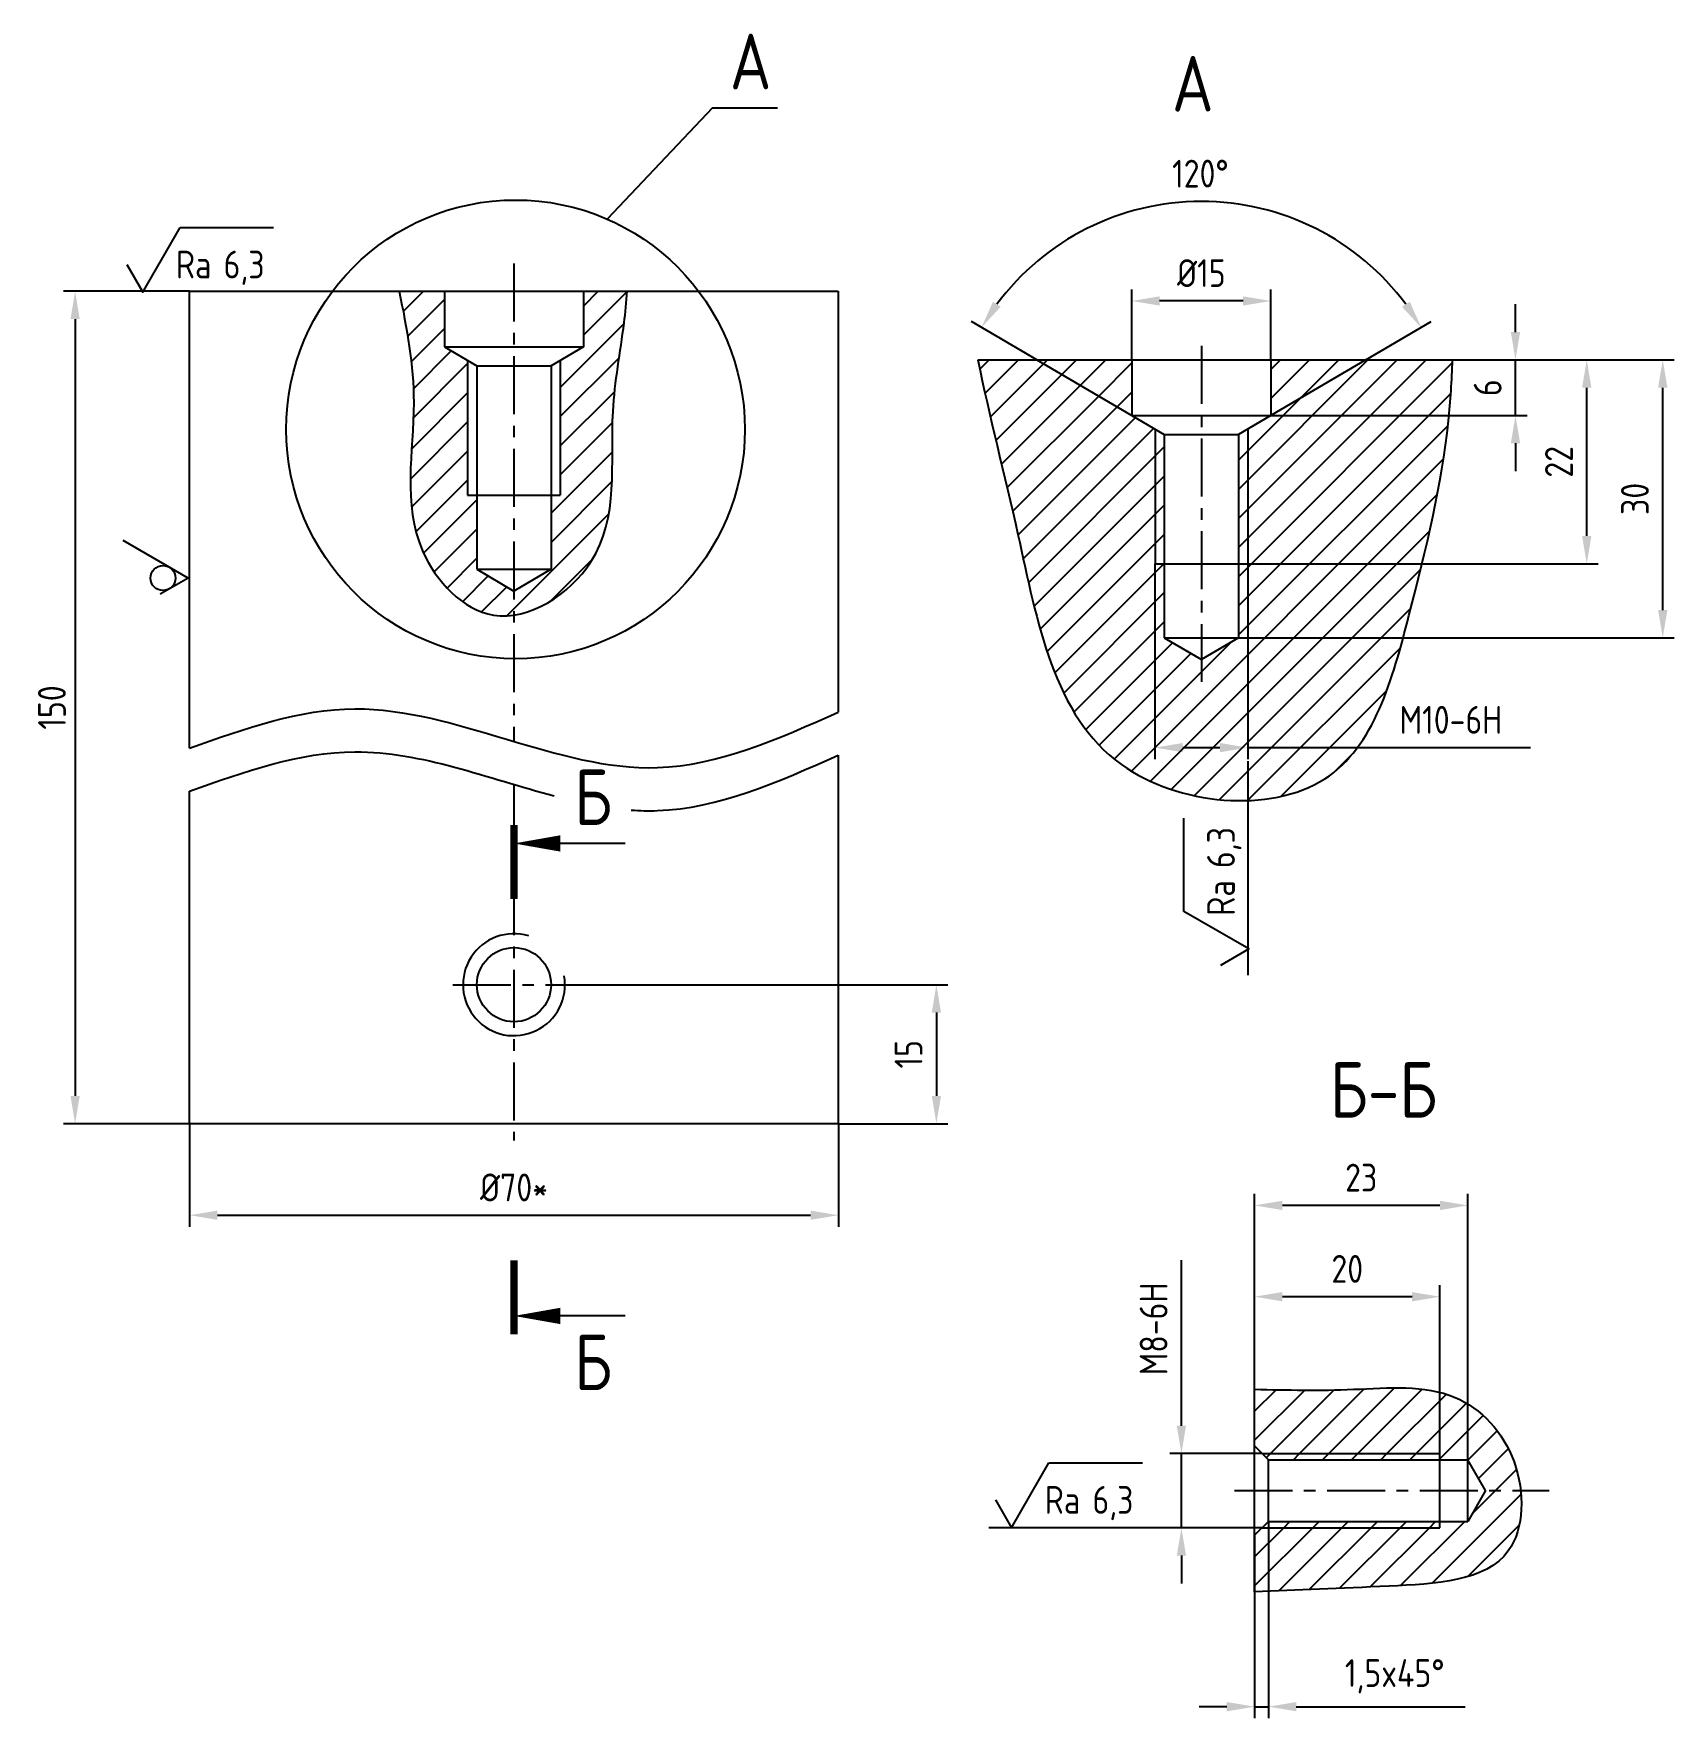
# Model space of a CAD drawing. Header units: millimetres. Extents: x 1253 to 1430, y 613 to 795.
import ezdxf
from ezdxf.enums import TextEntityAlignment as Align

# ---------------------------------------------------------------- set-up
doc = ezdxf.new("R2010")
doc.units = ezdxf.units.MM
doc.header["$LTSCALE"] = 5
doc.linetypes.add('CENTER', pattern=[2, 1.25, -0.25, 0.25, -0.25])
for name, color, linetype in [('Bord', 1, 'Continuous'), ('Cent', 5, 'CENTER'), ('Con', 6, 'Continuous'), ('DIM', 7, 'Continuous'), ('Hatch', 2, 'Continuous'), ('Text', 3, 'Continuous'), ('Textb', 6, 'Continuous')]:
    doc.layers.add(name, color=color, linetype=linetype)
doc.styles.add('Style1', font='romans.shx', dxfattribs={"width": 0.8})
doc.dimstyles.new('Dia', dxfattribs={"dimtxt": 3, "dimasz": 3, "dimexe": 1.25, "dimexo": 0, "dimgap": 1, "dimtad": 1, "dimtoh": 1, "dimdec": 3, "dimtxsty": 'Style1', "dimcen": 2.5, "dimclrt": 3, "dimadec": 0, "dimazin": 0, "dimtfac": 1, "dimtdec": 3, "dimtmove": 0, "dimatfit": 2, "dimfxl": 1, "dimarcsym": 0})
doc.dimstyles.new('Lin', dxfattribs={"dimtxt": 3, "dimasz": 3, "dimexe": 1.25, "dimexo": 0, "dimgap": 1.5, "dimtad": 1, "dimtxsty": 'Style1', "dimcen": 2.5, "dimclrt": 3, "dimadec": 0, "dimazin": 0, "dimtfac": 1, "dimtmove": 0, "dimatfit": 3, "dimldrblk": 'DOT', "dimfxl": 1, "dimarcsym": 0})
pattern_1 = [(45, (-58.383, -7.3993), (-1.5715448, 1.5715448), [])]
pattern_2 = [(45, (7.831, -1.543), (-1.5715448, 1.5715448), [])]

# ---------------------------------------------------------------- blocks, each defined once
blk = doc.blocks.new('*D19')
at = {"layer": 'DIM', "color": 0, "lineweight": -2, "transparency": 16777216}
for p, q in [((1269.82, 767.01), (1256.21, 767.01)), ((1257.46, 764.01), (1257.46, 680.18)), ((1269.82, 677.18), (1256.21, 677.18))]:
    blk.add_line(p, q, dxfattribs=at)
at = {"layer": 'DIM', "color": 0, "transparency": 16777216}
for points in [[(1256.96, 764.01), (1257.96, 764.01), (1257.46, 767.01)], [(1256.96, 680.18), (1257.96, 680.18), (1257.46, 677.18)]]:
    blk.add_solid(points, dxfattribs=at)
at = {"layer": 'DIM', "color": 3, "transparency": 16777216, "insert": (1254.96, 722.1), "char_height": 3, "attachment_point": 5, "rotation": 90, "style": 'Style1'}
blk.add_mtext('150', dxfattribs=at)
blk = doc.blocks.new('razrez03')
at = {"layer": 'Text', "const_width": 0.8}
blk.add_lwpolyline([(0, 2), (0, -6)], dxfattribs=at)
at = {"layer": 'Text'}
blk.add_lwpolyline([(0, 0, 0, 1.76, 0), (5, 0, 1.76, 1.76, 0)], format="xyseb", dxfattribs=at)
blk.add_lwpolyline([(12, 0), (5, 0)], dxfattribs=at)
at = {"layer": 'Textb', "style": 'Style1', "width": 0.8}
blk.add_attdef('A', (6.5, 2), '', height=6, dxfattribs=at)
blk = doc.blocks.new('*D22')
at = {"layer": 'DIM', "color": 0, "lineweight": -2, "transparency": 16777216}
for p, q in [((1269.82, 677.18), (1269.82, 666.06)), ((1339.82, 677.18), (1339.82, 666.06)), ((1272.82, 667.31), (1336.82, 667.31))]:
    blk.add_line(p, q, dxfattribs=at)
at = {"layer": 'DIM', "color": 0, "transparency": 16777216}
for points in [[(1272.82, 667.81), (1272.82, 666.81), (1269.82, 667.31)], [(1336.82, 667.81), (1336.82, 666.81), (1339.82, 667.31)]]:
    blk.add_solid(points, dxfattribs=at)
at = {"layer": 'DIM', "color": 3, "transparency": 16777216, "insert": (1304.82, 670.31), "char_height": 3, "attachment_point": 5, "style": 'Style1'}
blk.add_mtext('%%C70*', dxfattribs=at)
blk = doc.blocks.new('_Dot')
at = {"color": 0, "linetype": 'ByBlock', "lineweight": -2}
blk.add_line((-0.5, 0), (-1, 0), dxfattribs=at)
at = {"color": 0, "linetype": 'ByBlock', "const_width": 0.5}
blk.add_lwpolyline([(-0.25, 0, 1), (0.25, 0, 1)], format="xyb", close=True, dxfattribs=at)
blk = doc.blocks.new('*D23')
at = {"layer": 'DIM', "color": 0, "lineweight": -2, "transparency": 16777216}
for p, q in [((1311.42, 692.18), (1351.65, 692.18)), ((1350.4, 689.18), (1350.4, 680.18)), ((1339.82, 677.18), (1351.65, 677.18))]:
    blk.add_line(p, q, dxfattribs=at)
at = {"layer": 'DIM', "color": 0, "transparency": 16777216}
for points in [[(1349.9, 689.18), (1350.9, 689.18), (1350.4, 692.18)], [(1349.9, 680.18), (1350.9, 680.18), (1350.4, 677.18)]]:
    blk.add_solid(points, dxfattribs=at)
at = {"layer": 'DIM', "color": 3, "transparency": 16777216, "insert": (1347.4, 684.68), "char_height": 3, "attachment_point": 5, "rotation": 90, "style": 'Style1'}
blk.add_mtext('15', dxfattribs=at)
blk = doc.blocks.new('ZNAK02')
at = {"layer": 'Textb', "style": 'Style1', "width": 0.8}
blk.add_attdef('А-А', text='', height=6, dxfattribs=at).set_placement((13.92, -0.06), align=Align.RIGHT)
blk.add_attdef('SC(1)', (14.94, -0.06), '', height=5, dxfattribs=at)
blk = doc.blocks.new('*D26')
at = {"layer": 'DIM', "color": 0, "lineweight": -2, "transparency": 16777216}
for p, q in [((1376.84, 644.59), (1376.84, 662.48)), ((1385.49, 641.59), (1375.59, 641.59)), ((1376.84, 633.59), (1376.84, 641.59)), ((1385.57, 633.59), (1375.59, 633.59)), ((1376.84, 630.59), (1376.84, 627.59))]:
    blk.add_line(p, q, dxfattribs=at)
at = {"layer": 'DIM', "color": 0, "transparency": 16777216}
for points in [[(1376.34, 644.59), (1377.34, 644.59), (1376.84, 641.59)], [(1376.34, 630.59), (1377.34, 630.59), (1376.84, 633.59)]]:
    blk.add_solid(points, dxfattribs=at)
at = {"layer": 'DIM', "color": 3, "transparency": 16777216, "insert": (1373.84, 655.04), "char_height": 3, "attachment_point": 5, "rotation": 90, "style": 'Style1'}
blk.add_mtext('M8-6H', dxfattribs=at)
blk = doc.blocks.new('*D27')
at = {"layer": 'DIM', "color": 0, "lineweight": -2, "transparency": 16777216}
for p, q in [((1384.74, 632.77), (1384.74, 613.03)), ((1386.24, 634.27), (1386.24, 613.03)), ((1381.74, 614.28), (1378.74, 614.28)), ((1384.74, 614.28), (1386.24, 614.28)), ((1389.24, 614.28), (1407.47, 614.28))]:
    blk.add_line(p, q, dxfattribs=at)
at = {"layer": 'DIM', "color": 0, "transparency": 16777216}
for points in [[(1381.74, 614.78), (1381.74, 613.78), (1384.74, 614.28)], [(1389.24, 614.78), (1389.24, 613.78), (1386.24, 614.28)]]:
    blk.add_solid(points, dxfattribs=at)
at = {"layer": 'DIM', "color": 3, "transparency": 16777216, "insert": (1399.86, 617.56), "char_height": 3, "attachment_point": 5, "style": 'Style1'}
blk.add_mtext('1,5x45%%D', dxfattribs=at)
blk = doc.blocks.new('*D28')
at = {"layer": 'DIM', "color": 0, "lineweight": -2, "transparency": 16777216}
for p, q in [((1384.74, 648.52), (1384.74, 659.77)), ((1401.74, 658.52), (1387.74, 658.52)), ((1404.74, 641.59), (1404.74, 659.77))]:
    blk.add_line(p, q, dxfattribs=at)
at = {"layer": 'DIM', "color": 0, "transparency": 16777216}
for points in [[(1387.74, 659.02), (1387.74, 658.02), (1384.74, 658.52)], [(1401.74, 659.02), (1401.74, 658.02), (1404.74, 658.52)]]:
    blk.add_solid(points, dxfattribs=at)
at = {"layer": 'DIM', "color": 3, "transparency": 16777216, "insert": (1394.74, 661.52), "char_height": 3, "attachment_point": 5, "style": 'Style1'}
blk.add_mtext('20', dxfattribs=at)
blk = doc.blocks.new('*D29')
at = {"layer": 'DIM', "color": 0, "lineweight": -2, "transparency": 16777216}
for p, q in [((1384.74, 658.52), (1384.74, 669.62)), ((1407.74, 640.92), (1407.74, 669.62)), ((1404.74, 668.37), (1387.74, 668.37))]:
    blk.add_line(p, q, dxfattribs=at)
at = {"layer": 'DIM', "color": 0, "transparency": 16777216}
for points in [[(1387.74, 668.87), (1387.74, 667.87), (1384.74, 668.37)], [(1404.74, 668.87), (1404.74, 667.87), (1407.74, 668.37)]]:
    blk.add_solid(points, dxfattribs=at)
at = {"layer": 'DIM', "color": 3, "transparency": 16777216, "insert": (1396.24, 671.37), "char_height": 3, "attachment_point": 5, "style": 'Style1'}
blk.add_mtext('23', dxfattribs=at)
blk = doc.blocks.new('sherISO_09')
at = {"layer": 'Text'}
for q in [(4.04, 7), (-1.73, 3)]:
    blk.add_line((0, 0), q, dxfattribs=at)
blk.add_circle((0, 2.71), 1.35, dxfattribs=at)
blk = doc.blocks.new('sherISO_03')
at = {"layer": 'Text'}
blk.add_line((4.04, 7), (14.12, 7), dxfattribs=at)
blk.add_lwpolyline([(-1.73, 3), (0, 0), (4.04, 7)], dxfattribs=at)
at = {"layer": 'Text', "style": 'Style1', "width": 0.8}
blk.add_text('Ra', height=3, dxfattribs=at).set_placement((3.58, 1.5))
blk.add_attdef('6,3', (8.73, 1.5), '', height=3, dxfattribs=at)
blk = doc.blocks.new('*D33')
at = {"layer": 'DIM', "color": 0, "lineweight": -2, "transparency": 16777216}
for p, q in [((1412.89, 762.61), (1412.89, 765.61)), ((1406.1, 759.61), (1414.14, 759.61)), ((1412.89, 753.61), (1412.89, 759.61)), ((1386.49, 753.61), (1414.14, 753.61)), ((1412.89, 750.61), (1412.89, 747.61))]:
    blk.add_line(p, q, dxfattribs=at)
at = {"layer": 'DIM', "color": 0, "transparency": 16777216}
for points in [[(1412.39, 762.61), (1413.39, 762.61), (1412.89, 759.61)], [(1412.39, 750.61), (1413.39, 750.61), (1412.89, 753.61)]]:
    blk.add_solid(points, dxfattribs=at)
at = {"layer": 'DIM', "color": 3, "transparency": 16777216, "insert": (1409.89, 756.61), "char_height": 3, "attachment_point": 5, "rotation": 90, "style": 'Style1'}
blk.add_mtext('6', dxfattribs=at)
blk = doc.blocks.new('*D34')
at = {"layer": 'DIM', "color": 0, "lineweight": -2, "transparency": 16777216}
for p, q in [((1412.89, 759.61), (1421.83, 759.61)), ((1420.58, 740.61), (1420.58, 756.61)), ((1383.99, 737.61), (1421.83, 737.61))]:
    blk.add_line(p, q, dxfattribs=at)
at = {"layer": 'DIM', "color": 0, "transparency": 16777216}
for points in [[(1420.08, 756.61), (1421.08, 756.61), (1420.58, 759.61)], [(1420.08, 740.61), (1421.08, 740.61), (1420.58, 737.61)]]:
    blk.add_solid(points, dxfattribs=at)
at = {"layer": 'DIM', "color": 3, "transparency": 16777216, "insert": (1417.58, 748.61), "char_height": 3, "attachment_point": 5, "rotation": 90, "style": 'Style1'}
blk.add_mtext('22', dxfattribs=at)
blk = doc.blocks.new('*D30')
at = {"layer": 'DIM', "color": 0, "lineweight": -2, "transparency": 16777216}
for p, q in [((1371.49, 759.61), (1371.49, 767.22)), ((1386.49, 759.61), (1386.49, 767.22)), ((1383.49, 765.97), (1374.49, 765.97))]:
    blk.add_line(p, q, dxfattribs=at)
at = {"layer": 'DIM', "color": 0, "transparency": 16777216}
for points in [[(1374.49, 766.47), (1374.49, 765.47), (1371.49, 765.97)], [(1383.49, 766.47), (1383.49, 765.47), (1386.49, 765.97)]]:
    blk.add_solid(points, dxfattribs=at)
at = {"layer": 'DIM', "color": 3, "transparency": 16777216, "insert": (1378.99, 768.97), "char_height": 3, "attachment_point": 5, "style": 'Style1'}
blk.add_mtext('%%c15', dxfattribs=at)
blk = doc.blocks.new('*D31')
at = {"layer": 'DIM', "color": 0, "lineweight": -2, "transparency": 16777216}
for p, q in [((1361.25, 759.61), (1354.19, 763.74)), ((1396.74, 759.61), (1403.79, 763.74))]:
    blk.add_line(p, q, dxfattribs=at)
blk.add_arc((1378.99, 749.22), 27.49, 36.6081, 143.3919, dxfattribs=at)
at = {"layer": 'DIM', "color": 0, "transparency": 16777216}
for points in [[(1357.34, 765.34), (1356.51, 765.89), (1355.27, 763.11)], [(1401.48, 765.89), (1400.64, 765.34), (1402.72, 763.11)]]:
    blk.add_solid(points, dxfattribs=at)
at = {"layer": 'DIM', "color": 3, "transparency": 16777216, "insert": (1378.89, 779.71), "char_height": 3, "attachment_point": 5, "rotation": 0.1885, "style": 'Style1'}
blk.add_mtext('120°', dxfattribs=at)
blk = doc.blocks.new('*D32')
at = {"layer": 'DIM', "color": 0, "lineweight": -2, "transparency": 16777216}
for p, q in [((1373.99, 737.61), (1373.99, 716.52)), ((1383.99, 737.61), (1383.99, 716.52)), ((1376.99, 717.77), (1380.99, 717.77)), ((1383.99, 717.77), (1414.51, 717.77))]:
    blk.add_line(p, q, dxfattribs=at)
at = {"layer": 'DIM', "color": 0, "transparency": 16777216}
for points in [[(1376.99, 718.27), (1376.99, 717.27), (1373.99, 717.77)], [(1380.99, 718.27), (1380.99, 717.27), (1383.99, 717.77)]]:
    blk.add_solid(points, dxfattribs=at)
at = {"layer": 'DIM', "color": 3, "transparency": 16777216, "insert": (1405.92, 720.77), "char_height": 3, "attachment_point": 5, "style": 'Style1'}
blk.add_mtext('M10-6H', dxfattribs=at)
blk = doc.blocks.new('*D35')
at = {"layer": 'DIM', "color": 0, "lineweight": -2, "transparency": 16777216}
for p, q in [((1421.83, 759.61), (1430.03, 759.61)), ((1428.78, 732.61), (1428.78, 756.61)), ((1382.99, 729.61), (1430.03, 729.61))]:
    blk.add_line(p, q, dxfattribs=at)
at = {"layer": 'DIM', "color": 0, "transparency": 16777216}
for points in [[(1428.28, 756.61), (1429.28, 756.61), (1428.78, 759.61)], [(1428.28, 732.61), (1429.28, 732.61), (1428.78, 729.61)]]:
    blk.add_solid(points, dxfattribs=at)
at = {"layer": 'DIM', "color": 3, "transparency": 16777216, "insert": (1425.78, 744.61), "char_height": 3, "attachment_point": 5, "rotation": 90, "style": 'Style1'}
blk.add_mtext('30', dxfattribs=at)
blk = doc.blocks.new('ZNAK01')
at = {"layer": 'Textb', "style": 'Style1', "width": 0.8}
blk.add_attdef('А', text='', height=6, dxfattribs=at).set_placement((3.95, -0.02), align=Align.RIGHT)
blk.add_attdef('SC(1)', (5.07, -0.02), '', height=5, dxfattribs=at)

msp = doc.modelspace()

# ---------------------------------------------------------------- hatches: boundary and pattern name
at = {"layer": 'Hatch'}
h = msp.add_hatch(dxfattribs=at)
h.set_pattern_fill('ANSI31', color=256, scale=0.7, style=0)
edge = h.paths.add_edge_path()
edge.add_line((1299.8187, 759.5474), (1297.3187, 761.0113))
edge.add_line((1297.3187, 761.0113), (1297.3187, 767.0113))
edge.add_line((1297.3187, 767.0113), (1292.4268, 767.0113))
edge.add_spline(control_points=[(1292.4268, 767.0113), (1293.2548, 763.0436), (1294.9751, 753.801), (1291.8966, 740.5526), (1299.9186, 731.9233), (1304.0718, 731.9672), (1304.8187, 732.0794)], knot_values=[1.63651234, 1.63651234, 1.63651234, 1.63651234, 13.74812807, 29.77974291, 40.09720555, 42.35231318, 42.35231318, 42.35231318, 42.35231318], degree=3, periodic=0)
edge.add_line((1304.8187, 732.0794), (1304.8187, 734.669))
edge.add_line((1304.8187, 734.669), (1300.8187, 737.0113))
edge.add_line((1300.8187, 737.0113), (1300.8187, 745.0113))
edge.add_line((1300.8187, 745.0113), (1299.8187, 745.0113))
edge.add_line((1299.8187, 745.0113), (1299.8187, 759.5474))
edge = h.paths.add_edge_path()
edge.add_spline(control_points=[(1304.8187, 732.0794), (1308.0377, 732.5628), (1316.7879, 739.0721), (1314.6153, 751.9672), (1316.5368, 761.5579), (1316.9476, 765.8716), (1317.0309, 767.0113)], knot_values=[42.35231318, 42.35231318, 42.35231318, 42.35231318, 52.07247779, 68.48926444, 78.11776755, 81.56090994, 81.56090994, 81.56090994, 81.56090994], degree=3, periodic=0)
edge.add_line((1317.0309, 767.0113), (1312.3187, 767.0113))
edge.add_line((1312.3187, 767.0113), (1312.3187, 761.0113))
edge.add_line((1312.3187, 761.0113), (1309.8187, 759.5474))
edge.add_line((1309.8187, 759.5474), (1309.8187, 745.0113))
edge.add_line((1309.8187, 745.0113), (1308.8187, 745.0113))
edge.add_line((1308.8187, 745.0113), (1308.8187, 737.0113))
edge.add_line((1308.8187, 737.0113), (1304.8187, 734.669))
edge.add_line((1304.8187, 734.669), (1304.8187, 732.0794))
h = msp.add_hatch(dxfattribs=at)
h.set_pattern_fill('ANSI31', color=256, scale=0.7, style=0)
h.set_pattern_definition(pattern_1)
edge = h.paths.add_edge_path()
edge.add_spline(control_points=[(1354.8869, 759.6121), (1356.0906, 753.5551), (1360.03, 738.7782), (1364.434, 712.7076), (1395.5213, 709.7711), (1401.7685, 733.184), (1405.4459, 748.1476), (1406.0283, 757.3923), (1406.105, 759.6121)], knot_values=[4.59384122, 4.59384122, 4.59384122, 4.59384122, 23.2990502, 49.51914923, 71.23998859, 91.05445944, 112.48473543, 119.18313719, 119.18313719, 119.18313719, 119.18313719], degree=3, periodic=0)
edge.add_line((1406.105, 759.6121), (1396.7403, 759.6121))
edge.add_line((1396.7403, 759.6121), (1386.494, 753.6121))
edge.add_line((1386.494, 753.6121), (1383.994, 752.1481))
edge.add_line((1383.994, 752.1481), (1383.994, 737.6121))
edge.add_line((1383.994, 737.6121), (1382.994, 737.6121))
edge.add_line((1382.994, 737.6121), (1382.994, 729.6121))
edge.add_line((1382.994, 729.6121), (1378.994, 727.2698))
edge.add_line((1378.994, 727.2698), (1374.994, 729.6121))
edge.add_line((1374.994, 729.6121), (1374.994, 737.6121))
edge.add_line((1374.994, 737.6121), (1373.994, 737.6121))
edge.add_line((1373.994, 737.6121), (1373.994, 752.1481))
edge.add_line((1373.994, 752.1481), (1371.494, 753.6121))
edge.add_line((1371.494, 753.6121), (1361.2477, 759.6121))
edge.add_line((1361.2477, 759.6121), (1354.8869, 759.6121))
h.paths.add_polyline_path([(1373.994, 737.6121), (1374.994, 737.6121), (1374.994, 751.5625), (1373.994, 752.1481)], flags=16)
h.paths.add_polyline_path([(1382.994, 737.6121), (1383.994, 737.6121), (1383.994, 752.1481), (1382.994, 751.5625)], flags=16)
h = msp.add_hatch(dxfattribs=at)
h.set_pattern_fill('ANSI31', color=256, scale=0.7, style=0)
h.set_pattern_definition(pattern_1)
h.paths.add_polyline_path([(1371.494, 753.6121), (1371.494, 759.6121), (1361.2477, 759.6121)])
h.paths.add_polyline_path([(1386.494, 759.6121), (1386.494, 753.6121), (1396.7403, 759.6121)])
h = msp.add_hatch(dxfattribs=at)
h.set_pattern_fill('ANSI31', color=256, scale=0.7, style=0)
h.set_pattern_definition(pattern_2)
edge = h.paths.add_edge_path()
edge.add_spline(control_points=[(1413.4555, 637.5947), (1413.3404, 638.656), (1412.3154, 643.119), (1406.4168, 649.4002), (1395.3823, 648.2997), (1388.2544, 648.4505), (1384.7423, 648.5247)], knot_values=[0, 0, 0, 0, 2.93793455, 12.35504312, 23.3431428, 34.01617021, 34.01617021, 34.01617021, 34.01617021], degree=3, periodic=0)
edge.add_line((1384.7423, 648.5247), (1384.7423, 642.4182))
edge.add_line((1384.7423, 642.4182), (1385.5658, 641.5947))
edge.add_line((1385.5658, 641.5947), (1404.7423, 641.5947))
edge.add_line((1404.7423, 641.5947), (1404.7423, 640.9182))
edge.add_line((1404.7423, 640.9182), (1407.7423, 640.9182))
edge.add_line((1407.7423, 640.9182), (1409.6611, 637.5947))
edge.add_line((1409.6611, 637.5947), (1413.4555, 637.5947))
edge = h.paths.add_edge_path()
edge.add_line((1385.5658, 633.5947), (1384.7423, 632.7712))
edge.add_line((1384.7423, 632.7712), (1384.7423, 626.6646))
edge.add_spline(control_points=[(1384.7423, 626.6646), (1389.3355, 626.8565), (1398.1662, 627.2254), (1412.497, 627.9046), (1413.7184, 635.1717), (1413.4555, 637.5947)], knot_values=[34.01617021, 34.01617021, 34.01617021, 34.01617021, 48.54668236, 61.95162563, 68.6586832, 68.6586832, 68.6586832, 68.6586832], degree=3, periodic=0)
edge.add_line((1413.4555, 637.5947), (1409.6611, 637.5947))
edge.add_line((1409.6611, 637.5947), (1407.7423, 634.2712))
edge.add_line((1407.7423, 634.2712), (1404.7423, 634.2712))
edge.add_line((1404.7423, 634.2712), (1404.7423, 633.5947))
edge.add_line((1404.7423, 633.5947), (1385.5658, 633.5947))
h = msp.add_hatch(dxfattribs=at)
h.set_pattern_fill('ANSI31', color=256, scale=0.7, style=0)
h.set_pattern_definition(pattern_2)
h.paths.add_polyline_path([(1404.7423, 640.9182), (1404.7423, 641.5947), (1385.5658, 641.5947), (1386.2423, 640.9182)])
h.paths.add_polyline_path([(1404.7423, 633.5947), (1404.7423, 634.2712), (1386.2423, 634.2712), (1385.5658, 633.5947)])

# ---------------------------------------------------------------- linework, layer by layer
at = {"layer": 'Bord'}
for p, q in [((1326.244, 786.8213), (1314.8694, 774.8026)), ((1326.244, 786.8213), (1333.244, 786.8213)), ((1299.8187, 759.5474), (1299.8187, 745.0113)), ((1309.8187, 759.5474), (1309.8187, 745.0113)), ((1373.994, 752.1481), (1373.994, 737.6121)), ((1383.994, 752.1481), (1383.994, 737.6121)), ((1385.5658, 641.5947), (1404.7423, 641.5947)), ((1385.5658, 633.5947), (1404.7423, 633.5947))]:
    msp.add_line(p, q, dxfattribs=at)
msp.add_circle((1304.9857, 752.1144), 24.7475, dxfattribs=at)
msp.add_arc((1304.8187, 692.1849), 5.5, 73.162368, 10.009372, dxfattribs=at)
for points, knots in [([(1292.4268, 767.0113), (1293.2548, 763.0436), (1294.9751, 753.801), (1291.8966, 740.5526), (1302.6447, 728.991), (1316.9249, 738.259), (1314.6153, 751.9672), (1316.5368, 761.5579), (1316.9476, 765.8716), (1317.0309, 767.0113)], [1.63651234, 1.63651234, 1.63651234, 1.63651234, 13.74812807, 29.77974291, 40.09720555, 52.07247779, 68.48926444, 78.11776755, 81.56090994, 81.56090994, 81.56090994, 81.56090994]), ([(1354.8869, 759.6121), (1356.0906, 753.5551), (1360.03, 738.7782), (1364.434, 712.7076), (1395.5213, 709.7711), (1401.7685, 733.184), (1405.4459, 748.1476), (1406.0283, 757.3923), (1406.105, 759.6121)], [4.59384122, 4.59384122, 4.59384122, 4.59384122, 23.2990502, 49.51914923, 71.23998859, 91.05445944, 112.48473543, 119.18313719, 119.18313719, 119.18313719, 119.18313719]), ([(1269.8187, 717.7265), (1275.7469, 719.8266), (1292.4196, 725.7328), (1316.3559, 711.1208), (1333.35, 718.7139), (1339.8187, 721.6042)], [0, 0, 0, 0, 18.33894507, 51.57733722, 72.00462498, 72.00462498, 72.00462498, 72.00462498]), ([(1269.8187, 713.0876), (1275.7469, 715.1876), (1288.7378, 719.7896), (1302.0158, 714.4515), (1309.1715, 712.5564)], [0, 0, 0, 0, 18.33894507, 40.18748096, 40.18748096, 40.18748096, 40.18748096]), ([(1317.4501, 711.0368), (1318.3991, 710.9667), (1325.9546, 710.7707), (1333.35, 714.075), (1339.8187, 716.9653)], [48.6508293, 48.6508293, 48.6508293, 48.6508293, 51.57733722, 72.00462498, 72.00462498, 72.00462498, 72.00462498]), ([(1384.7423, 648.5247), (1388.2544, 648.4505), (1395.3823, 648.2997), (1406.4168, 649.4002), (1414.0102, 641.3143), (1413.7123, 627.9622), (1398.1662, 627.2254), (1389.3355, 626.8565), (1384.7423, 626.6646)], [0, 0, 0, 0, 10.67302741, 21.66112709, 31.07823566, 40.72322779, 54.12817105, 68.6586832, 68.6586832, 68.6586832, 68.6586832])]:
    msp.add_open_spline(points, degree=3, knots=knots, dxfattribs=at)
at = {"layer": 'Cent'}
for p, q in [((1304.8187, 770.0113), (1304.8187, 718.4375)), ((1378.994, 761.1099), (1378.994, 724.2487)), ((1304.8187, 713.7986), (1304.8187, 675.3613)), ((1298.222, 692.1849), (1311.4153, 692.1849)), ((1382.56, 637.5947), (1416.5261, 637.5947))]:
    msp.add_line(p, q, dxfattribs=at)
at = {"layer": 'Con'}
for p, q in [((1269.8187, 767.0113), (1339.8187, 767.0113)), ((1269.8187, 717.7265), (1269.8187, 767.0113)), ((1297.3187, 767.0113), (1297.3187, 761.0113)), ((1312.3187, 767.0113), (1312.3187, 761.0113)), ((1339.8187, 767.0113), (1339.8187, 721.6042)), ((1297.3187, 761.0113), (1312.3187, 761.0113)), ((1297.3187, 761.0113), (1300.8187, 758.9618)), ((1312.3187, 761.0113), (1308.8187, 758.9618)), ((1300.8187, 758.9618), (1300.8187, 737.0113)), ((1300.8187, 758.9618), (1308.8187, 758.9618)), ((1308.8187, 758.9618), (1308.8187, 737.0113)), ((1354.8869, 759.6121), (1406.105, 759.6121)), ((1371.494, 759.6121), (1371.494, 753.6121)), ((1386.494, 759.6121), (1386.494, 753.6121)), ((1371.494, 753.6121), (1386.494, 753.6121)), ((1371.494, 753.6121), (1374.994, 751.5625)), ((1386.494, 753.6121), (1382.994, 751.5625)), ((1374.994, 751.5625), (1374.994, 729.6121)), ((1374.994, 751.5625), (1382.994, 751.5625)), ((1382.994, 751.5625), (1382.994, 729.6121)), ((1299.8187, 745.0113), (1309.8187, 745.0113)), ((1300.8187, 737.0113), (1308.8187, 737.0113)), ((1300.8187, 737.0113), (1304.8187, 734.669)), ((1308.8187, 737.0113), (1304.8187, 734.669)), ((1373.994, 737.6121), (1383.994, 737.6121)), ((1374.994, 729.6121), (1382.994, 729.6121)), ((1374.994, 729.6121), (1378.994, 727.2698)), ((1382.994, 729.6121), (1378.994, 727.2698)), ((1339.8187, 716.9653), (1339.8187, 677.1849)), ((1269.8187, 677.1849), (1269.8187, 713.0876)), ((1339.8187, 677.1849), (1269.8187, 677.1849)), ((1384.7423, 626.6646), (1384.7423, 648.5247)), ((1386.2423, 640.9182), (1384.7423, 642.4182)), ((1386.2423, 640.9182), (1407.7423, 640.9182)), ((1386.2423, 634.2712), (1386.2423, 640.9182)), ((1404.7423, 633.5947), (1404.7423, 641.5947)), ((1407.7423, 634.2712), (1407.7423, 640.9182)), ((1409.6611, 637.5947), (1407.7423, 640.9182)), ((1409.6611, 637.5947), (1407.7423, 634.2712)), ((1386.2423, 634.2712), (1384.7423, 632.7712)), ((1386.2423, 634.2712), (1407.7423, 634.2712))]:
    msp.add_line(p, q, dxfattribs=at)
msp.add_circle((1304.8187, 692.1849), 4, dxfattribs=at)
at = {"layer": 'DIM'}
for p, q in [((1361.2477, 759.6121), (1371.494, 753.6121)), ((1396.7403, 759.6121), (1386.494, 753.6121)), ((1383.994, 716.3265), (1383.994, 693.212)), ((1375.5888, 633.5947), (1356.0642, 633.5947))]:
    msp.add_line(p, q, dxfattribs=at)

# ---------------------------------------------------------------- block references
at = {"layer": 'Con', "rotation": 90}
msp.add_blockref('sherISO_09', (1269.6533, 736.0655), dxfattribs=at)
at = {"layer": 'Con'}
for name, p, values in [('razrez03', (1304.8187, 707.43), {'A': 'Б'}), ('sherISO_03', (1358.5082, 633.5947), {'6,3': '6,3'})]:
    msp.add_blockref(name, p, dxfattribs=at).add_auto_attribs(values)
ref = msp.add_blockref('ZNAK02', (1390.5255, 677.9098), dxfattribs=at)
ref.add_attrib('А-А', 'Б-Б', dxfattribs={"layer": 'Textb', "height": 6, "style": 'Style1', "width": 0.8}).set_placement((1404.4492, 677.8509), align=Align.RIGHT)
ref = msp.add_blockref('razrez03', (1304.8187, 656.4441), dxfattribs=dict(at, xscale=-1, rotation=180))
ref.add_attrib('A', 'Б', (1311.3187, 648.4441), dxfattribs={"layer": 'Textb', "height": 6, "style": 'Style1', "width": 0.8})
at = {"layer": 'DIM', "rotation": 90}
msp.add_blockref('sherISO_03', (1384.1108, 696.0432), dxfattribs=at).add_auto_attribs({'6,3': '6,3'})
at = {"layer": 'Hatch'}
ref = msp.add_blockref('ZNAK01', (1376.3691, 786.4288), dxfattribs=at)
ref.add_attrib('А', 'А', dxfattribs={"layer": 'Textb', "height": 6, "style": 'Style1', "width": 0.8}).set_placement((1380.3196, 786.409), align=Align.RIGHT)
msp.add_blockref('sherISO_03', (1264.7546, 766.9025), dxfattribs=at).add_auto_attribs({'6,3': '6,3'})

# ---------------------------------------------------------------- texts
at = {"layer": 'Textb', "style": 'Style1', "width": 0.8}
msp.add_attdef('A', (1328.1077, 788.809), '1', height=6, dxfattribs=at)

# ---------------------------------------------------------------- dimensions: what is measured, and where the dimension line sits
at = {"layer": 'DIM'}
dim = msp.add_angular_dim_2l(base=(1388.3431, 775.0713), line1=((1396.7403, 759.6121), (1386.494, 753.6121)), line2=((1361.2477, 759.6121), (1371.494, 753.6121)), text='120°', dimstyle='Lin', dxfattribs=at)
dim.commit()
dim.dimension.update_dxf_attribs({"geometry": '*D31', "text_midpoint": (1378.9036, 776.7098), "dimtype": 162})
for base, p1, p2, text, picture, middle in [((1371.494, 765.9661), (1386.494, 759.6121), (1371.494, 759.6121), '%%c<>', '*D30', (1378.994, 768.9661)), ((1339.8187, 667.3089), (1269.8187, 677.1849), (1339.8187, 677.1849), '%%C<>*', '*D22', (1304.8187, 670.3089))]:
    dim = msp.add_linear_dim(base=base, p1=p1, p2=p2, text=text, dimstyle='Lin', dxfattribs=at)
    dim.commit()
    dim.dimension.update_dxf_attribs({"geometry": picture, "text_midpoint": middle})
for base, p1, p2, text, dimstyle, picture, middle in [((1257.4598, 677.1849), (1269.8187, 767.0113), (1269.8187, 677.1849), '150', 'Dia', '*D19', (1254.9598, 722.0981)), ((1376.8388, 641.5947), (1385.5658, 633.5947), (1385.4923, 641.5947), 'M8-6H', 'Lin', '*D26', (1373.8388, 655.0375))]:
    dim = msp.add_linear_dim(base=base, p1=p1, p2=p2, angle=90, text=text, dimstyle=dimstyle, dxfattribs=at)
    dim.commit()
    dim.dimension.update_dxf_attribs({"geometry": picture, "text_midpoint": middle})
for base, p1, p2, picture, middle in [((1412.8908, 759.6121), (1386.494, 753.6121), (1406.105, 759.6121), '*D33', (1409.8908, 756.6121)), ((1428.7784, 759.6121), (1382.994, 729.6121), (1421.8312, 759.6121), '*D35', (1425.7784, 744.6121)), ((1420.5812, 759.6121), (1383.994, 737.6121), (1412.8908, 759.6121), '*D34', (1417.5812, 748.6121)), ((1350.4023, 677.1849), (1311.4153, 692.1849), (1339.8187, 677.1849), '*D23', (1347.4023, 684.6849))]:
    dim = msp.add_linear_dim(base=base, p1=p1, p2=p2, angle=90, dimstyle='Lin', dxfattribs=at)
    dim.commit()
    dim.dimension.update_dxf_attribs({"geometry": picture, "text_midpoint": middle})
for base, p1, p2, text, picture, middle in [((1383.994, 717.7686), (1373.994, 737.6121), (1383.994, 737.6121), 'M<>-6H', '*D32', (1405.9239, 717.7686)), ((1384.7423, 614.2753), (1386.2423, 634.2712), (1384.7423, 632.7712), '<>x45%%D', '*D27', (1399.8566, 614.2753))]:
    dim = msp.add_linear_dim(base=base, p1=p1, p2=p2, text=text, dimstyle='Lin', dxfattribs=at)
    dim.commit()
    dim.dimension.update_dxf_attribs({"geometry": picture, "text_midpoint": middle, "dimtype": 160})
for base, p1, p2, picture, middle in [((1384.7423, 668.3667), (1407.7423, 640.9182), (1384.7423, 658.5242), '*D29', (1396.2423, 671.3667)), ((1384.7423, 658.5242), (1404.7423, 641.5947), (1384.7423, 648.5247), '*D28', (1394.7423, 661.5242))]:
    dim = msp.add_linear_dim(base=base, p1=p1, p2=p2, dimstyle='Lin', dxfattribs=at)
    dim.commit()
    dim.dimension.update_dxf_attribs({"geometry": picture, "text_midpoint": middle})

doc.saveas('drawing.dxf')
